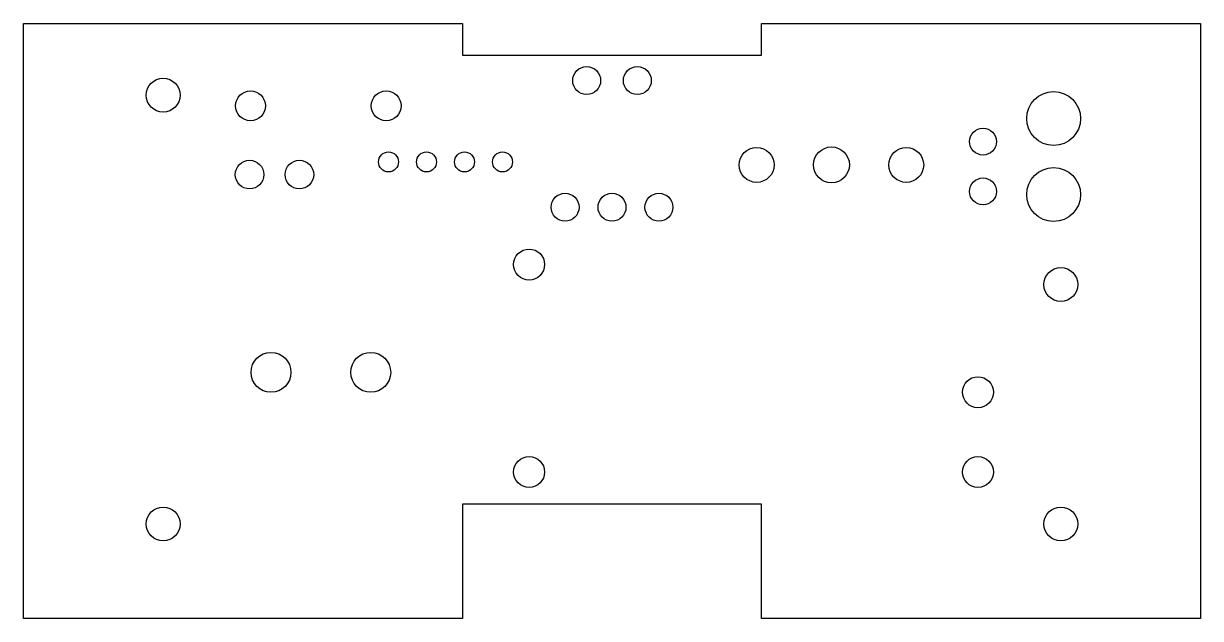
# Model space of a CAD drawing. Header units: millimetres. Extents: x -59 to 59, y -3 to 56.
import ezdxf

# ---------------------------------------------------------------- set-up
doc = ezdxf.new("R2010")
doc.units = ezdxf.units.MM
doc.layers.get('0').update_dxf_attribs({"linetype": 'CONTINUOUS'})

msp = doc.modelspace()

# ---------------------------------------------------------------- linework, layer by layer
msp.add_lwpolyline([(15, 8.3), (-15, 8.3), (-15, -3.17), (-59, -3.17), (-59, 56.48), (-15, 56.48), (-15, 53.3), (15, 53.3), (15, 56.48), (59, 56.48), (59, -3.17), (15, -3.17)], close=True)
for centre, radius in [((-2.54, 50.76), 1.4), ((2.54, 50.76), 1.4), ((-45, 49.3), 1.7), ((-36.24, 48.22), 1.5), ((-22.64, 48.22), 1.5), ((44.28, 46.95), 2.7), ((37.2, 44.64), 1.35), ((14.5, 42.3), 1.75), ((22, 42.3), 1.8), ((29.5, 42.3), 1.75), ((-36.34, 41.33), 1.43), ((-31.34, 41.33), 1.43), ((-22.41, 42.6), 1), ((-18.6, 42.6), 1), ((-14.79, 42.6), 1), ((-10.98, 42.6), 1), ((44.28, 39.33), 2.7), ((37.2, 39.64), 1.35), ((-4.7, 38.06), 1.4), ((0, 38.06), 1.4), ((4.7, 38.06), 1.4), ((-8.31, 32.31), 1.55), ((45, 30.3), 1.7), ((-34.19, 21.5), 2), ((-24.19, 21.5), 2), ((36.69, 19.51), 1.55), ((-8.31, 11.51), 1.55), ((36.69, 11.51), 1.55), ((-45, 6.3), 1.7), ((45, 6.3), 1.7)]:
    msp.add_circle(centre, radius)

doc.saveas('drawing.dxf')
